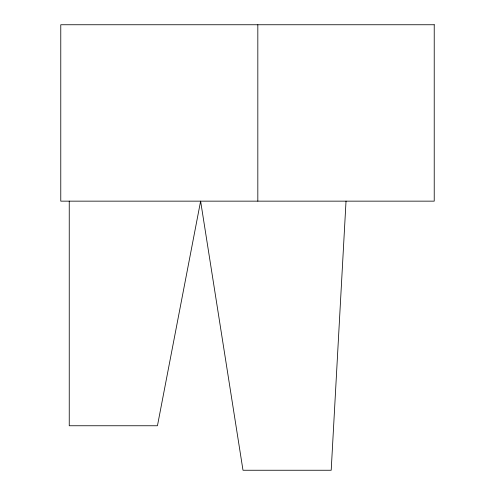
<?xml version="1.0" encoding="UTF-8"?>
<svg xmlns="http://www.w3.org/2000/svg" width="495" height="495" viewBox="0 0 495 495"><rect width="100%" height="100%" fill="white"/><g stroke="black" fill="none" stroke-linecap="round" stroke-linejoin="round"><path stroke-width="0.74" d="M346.03 201.149L331.198 470.25L242.996 470.25L200.617 201.149L157.447 425.756L69.244 425.756L69.244 201.149M257.827 24.75L257.827 201.149M434.226 24.75L60.774 24.75L60.774 201.149L434.226 201.149L434.226 24.75"/></g></svg>
